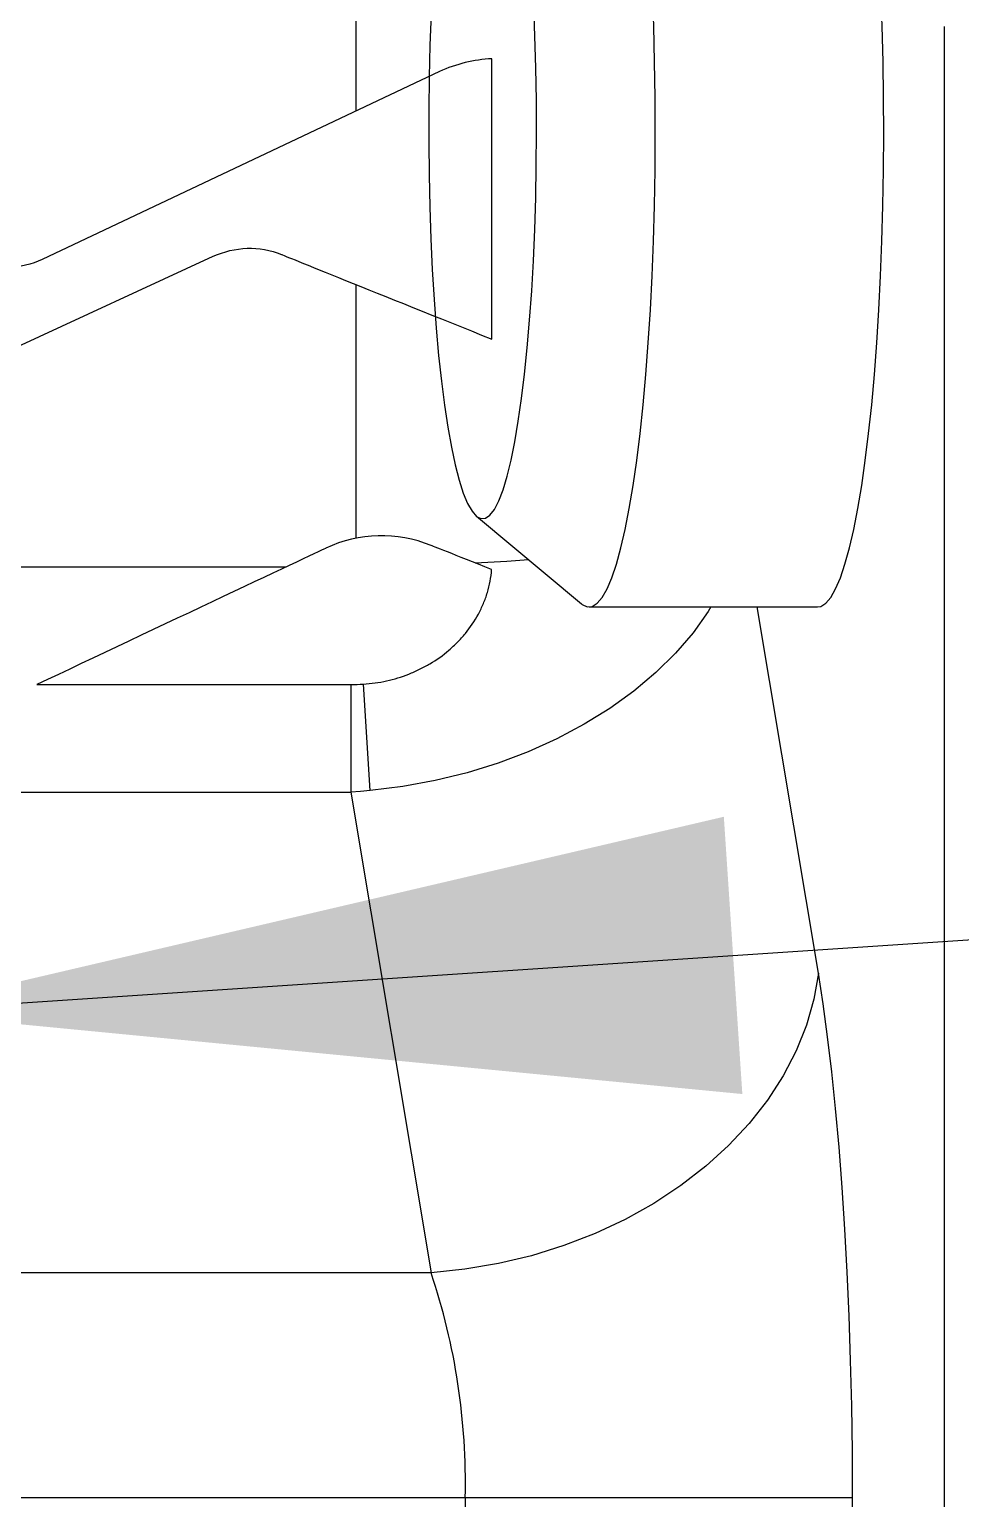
# Model space of a CAD drawing. Header units: inches. Extents: x 0 to 84, y -22 to 124.
# Drawn here: x 53.34 to 58.11, y 36.22 to 43.73 of the extents above; entities that cross this region are included whole.
import ezdxf

# ---------------------------------------------------------------- set-up
doc = ezdxf.new("R2010")
doc.units = ezdxf.units.IN
doc.header["$MEASUREMENT"] = 0
for name, color, linetype in [('1', 4, 'Continuous'), ('BDIM_CYAN', 4, 'Continuous'), ('DIM', 3, 'Continuous')]:
    doc.layers.add(name, color=color, linetype=linetype)
doc.styles.get("Standard").update_dxf_attribs({"font": 'simplex.shx'})
doc.dimstyles.get("Standard").update_dxf_attribs({"dimtxt": 0.18, "dimasz": 0.18, "dimexe": 0.18, "dimexo": 0.0625, "dimgap": 0.09, "dimtad": 0, "dimtih": 1, "dimtoh": 1, "dimdec": 4, "dimzin": 0, "dimdsep": 46, "dimtxsty": 'Standard', "dimcen": 0.09, "dimadec": 0, "dimazin": 0, "dimtfac": 1, "dimtdec": 4, "dimtofl": 0, "dimtmove": 0, "dimatfit": 3, "dimfxl": 0, "dimtolj": 1, "dimtzin": 0, "dimarcsym": 0})

# ---------------------------------------------------------------- blocks, each defined once
blk = doc.blocks.new('suction fitg')
at = {"layer": 'BDIM_CYAN'}
for p, q in [((-62.4956, 48.6115), (-61.9581, 48.1644)), ((-61.9193, 48.1484), (-60.7507, 48.1484))]:
    blk.add_line(p, q, dxfattribs=at)
at = {"layer": 'BDIM_CYAN', "flags": 128}
for points in [[(-61.5811, 50.5669), (-61.5818, 50.7515), (-61.5845, 50.9351), (-61.5891, 51.1168), (-61.5956, 51.2954), (-61.6039, 51.47), (-61.6141, 51.6396), (-61.626, 51.8031), (-61.6396, 51.9597), (-61.6547, 52.1084), (-61.6714, 52.2484), (-61.6895, 52.3789), (-61.709, 52.4991), (-61.7296, 52.6084), (-61.7513, 52.7061), (-61.774, 52.7917), (-61.7975, 52.8647), (-61.8217, 52.9246), (-61.8465, 52.9712), (-61.8717, 53.0041), (-61.8972, 53.0231), (-61.9228, 53.0283), (-61.9483, 53.0194), (-61.9581, 53.0123)], [(-60.4125, 50.5669), (-60.4132, 50.7515), (-60.4159, 50.9351), (-60.4205, 51.1168), (-60.427, 51.2954), (-60.4353, 51.47), (-60.4455, 51.6396), (-60.4574, 51.8031), (-60.4709, 51.9597), (-60.4861, 52.1084), (-60.5028, 52.2484), (-60.5209, 52.3789), (-60.5404, 52.4991), (-60.561, 52.6084), (-60.5827, 52.7061), (-60.6054, 52.7917), (-60.6289, 52.8647), (-60.6531, 52.9246), (-60.6779, 52.9712), (-60.7031, 53.0041), (-60.7286, 53.0231), (-60.7507, 53.0284)], [(-62.1882, 50.5708), (-62.1889, 50.7374), (-62.1916, 50.9029), (-62.1962, 51.0663), (-62.2027, 51.2262)], [(-62.7274, 51.1803), (-62.7333, 51.0193), (-62.7374, 50.8552), (-62.7395, 50.6892), (-62.7397, 50.5226), (-62.738, 50.3564), (-62.7344, 50.1918), (-62.7288, 50.03), (-62.7214, 49.8721), (-62.7122, 49.7193), (-62.7012, 49.5725), (-62.6886, 49.4329), (-62.6744, 49.3014), (-62.6588, 49.1789), (-62.6417, 49.0663), (-62.6235, 48.9644), (-62.6041, 48.8738), (-62.5837, 48.7953), (-62.5625, 48.7294), (-62.5405, 48.6765), (-62.5181, 48.637), (-62.4953, 48.6112), (-62.4722, 48.5993), (-62.4491, 48.6013), (-62.4261, 48.6172), (-62.4034, 48.647), (-62.3811, 48.6904), (-62.3594, 48.7471), (-62.3384, 48.8168), (-62.3183, 48.8988), (-62.2992, 48.9927), (-62.2812, 49.0978), (-62.2646, 49.2134), (-62.2493, 49.3386), (-62.2356, 49.4726), (-62.2235, 49.6144), (-62.213, 49.763), (-62.2043, 49.9174), (-62.1974, 50.0765), (-62.1924, 50.2392), (-62.1893, 50.4044), (-62.1882, 50.5708)], [(-61.9581, 48.1644), (-61.9543, 48.1614), (-61.9287, 48.1493), (-61.9031, 48.1512), (-61.8776, 48.167), (-61.8523, 48.1967), (-61.8275, 48.2401), (-61.8031, 48.297), (-61.7794, 48.3669), (-61.7565, 48.4496), (-61.7346, 48.5446), (-61.7137, 48.6512), (-61.6939, 48.769), (-61.6755, 48.8971), (-61.6585, 49.035), (-61.6429, 49.1818), (-61.629, 49.3366), (-61.6167, 49.4986), (-61.6061, 49.6668), (-61.5974, 49.8403), (-61.5905, 50.0181), (-61.5854, 50.1991), (-61.5823, 50.3824), (-61.5811, 50.5669)], [(-60.7507, 48.1484), (-60.7345, 48.1512), (-60.709, 48.167), (-60.6837, 48.1967), (-60.6589, 48.2401), (-60.6345, 48.297), (-60.6108, 48.3669), (-60.5879, 48.4496), (-60.566, 48.5446), (-60.5451, 48.6512), (-60.5253, 48.769), (-60.5069, 48.8971), (-60.4899, 49.035), (-60.4743, 49.1818), (-60.4604, 49.3366), (-60.4481, 49.4986), (-60.4375, 49.6668), (-60.4288, 49.8403), (-60.4218, 50.0181), (-60.4168, 50.1991), (-60.4137, 50.3824), (-60.4125, 50.5669)]]:
    blk.add_lwpolyline(points, dxfattribs=at)
blk = doc.blocks.new('2020 RELAY')
at = {"layer": '1', "color": 3, "linetype": 'Continuous', "lineweight": 25}
for p, q in [((55.0125, 44.498), (55.0125, 42.8108)), ((55.7085, 41.6454), (55.7085, 43.0789)), ((55.0125, 41.9254), (55.0125, 40.6275)), ((54.6525, 40.4797), (50.5677, 40.4797)), ((57.3781, 38.4055), (57.0659, 40.2772)), ((53.3814, 39.8802), (54.9875, 39.8802)), ((54.9875, 39.8802), (54.9875, 39.3306)), ((55.0868, 39.338), (55.0514, 39.8823)), ((40.5311, 39.3306), (54.9875, 39.3306)), ((54.9875, 39.3306), (55.3974, 36.8734)), ((55.3974, 36.8734), (41.1946, 36.8734)), ((41.1946, 35.7243), (57.5531, 35.7243)), ((55.5724, 35.7243), (55.5724, 35.4038)), ((57.5531, 33.0711), (57.5531, 35.7243))]:
    blk.add_line(p, q, dxfattribs=at)
at = {"layer": '1', "color": 3, "linetype": 'Continuous', "lineweight": 25, "flags": 128}
for points in [[(58.0228, 31.6618), (58.0228, 33.7323), (58.0229, 37.4524), (58.023, 43.243)], [(55.6228, 40.5015), (55.7846, 40.5111), (55.8956, 40.5189)], [(56.8285, 40.2772), (56.815, 40.2539), (56.7375, 40.1454), (56.6478, 40.0408), (56.5464, 39.941), (56.4342, 39.8467), (56.312, 39.7585), (56.1805, 39.677), (56.0407, 39.603), (55.8936, 39.5367), (55.7403, 39.4789), (55.5818, 39.4297), (55.4193, 39.3897), (55.2539, 39.359), (55.0868, 39.338)], [(55.0868, 39.338), (55.0372, 39.3337), (54.9875, 39.3306)], [(57.3781, 38.4055), (57.3552, 38.2716), (57.3174, 38.1387), (57.265, 38.0079), (57.1984, 37.8801), (57.1182, 37.7562), (57.0249, 37.6373), (56.9193, 37.5242), (56.8021, 37.4179), (56.6743, 37.319), (56.5367, 37.2283), (56.3905, 37.1466), (56.2368, 37.0744), (56.0767, 37.0124), (55.9115, 36.9609), (55.7423, 36.9204), (55.5705, 36.8912), (55.3974, 36.8734)], [(57.5531, 35.7243), (57.552, 35.9591), (57.5487, 36.1928), (57.5432, 36.4244), (57.5356, 36.6529), (57.5258, 36.8772), (57.5139, 37.0962), (57.5, 37.3091), (57.4842, 37.5149), (57.4664, 37.7126), (57.4468, 37.9013), (57.4255, 38.0802), (57.4026, 38.2486), (57.3781, 38.4055)]]:
    blk.add_lwpolyline(points, dxfattribs=at)
at = {"layer": '1', "color": 3, "linetype": 'Continuous', "lineweight": 25}
blk.add_arc((52.2033, 35.7991), 3.37, 358.72933, 18.59023, dxfattribs=at)
for points, knots in [([(55.7085, 43.0789), (55.6169, 43.0747), (55.526, 43.0528), (55.4406, 43.0131), (55.4406, 43.0131), (53.4096, 42.0533), (53.4096, 42.0533), (53.2989, 42.0019), (53.1732, 41.9987), (53.0603, 42.0443), (53.0603, 42.0443), (50.5735, 43.0497), (50.5735, 43.0497), (50.3906, 43.1237), (50.1869, 43.1185), (50.0076, 43.0352), (50.0076, 43.0352), (47.984, 42.0953), (47.984, 42.0953), (47.8733, 42.0439), (47.7476, 42.0407), (47.6346, 42.0863), (47.6346, 42.0863), (45.1537, 43.0779), (45.1537, 43.0779), (44.9708, 43.1519), (44.7672, 43.1467), (44.5878, 43.0634), (44.5878, 43.0634), (43.6263, 42.6168), (43.6263, 42.6168), (43.6263, 42.6168), (42.7951, 42.2061), (42.7951, 42.2061), (42.7951, 42.2061), (42.5652, 42.0993), (42.5652, 42.0993), (42.4544, 42.0479), (42.3287, 42.0447), (42.2158, 42.0903), (42.2158, 42.0903), (39.729, 43.0958), (39.729, 43.0958), (39.5461, 43.1697), (39.3425, 43.1645), (39.1631, 43.0812), (39.1631, 43.0812), (37.1395, 42.1414), (37.1395, 42.1414), (37.0288, 42.0899), (36.9031, 42.0867), (36.7902, 42.1324), (36.7902, 42.1324), (34.3093, 43.124), (34.3093, 43.124), (34.1263, 43.1979), (33.9227, 43.1927), (33.7434, 43.1094), (33.7434, 43.1094), (31.7124, 42.1496), (31.7124, 42.1496), (31.6017, 42.0982), (31.476, 42.095), (31.3631, 42.1406), (31.3631, 42.1406), (28.8763, 43.146), (28.8763, 43.146), (28.7145, 43.2115), (28.5365, 43.2149), (28.3734, 43.1572)], [0.2089915, 0.2089915, 0.2089915, 0.2089915, 0.2222222, 0.2222222, 0.2222222, 0.25, 0.25, 0.25, 0.2777778, 0.2777778, 0.2777778, 0.3055556, 0.3055556, 0.3055556, 0.3333333, 0.3333333, 0.3333333, 0.3611111, 0.3611111, 0.3611111, 0.3888889, 0.3888889, 0.3888889, 0.4166667, 0.4166667, 0.4166667, 0.4444444, 0.4444444, 0.4444444, 0.4722222, 0.4722222, 0.4722222, 0.5, 0.5, 0.5, 0.5277778, 0.5277778, 0.5277778, 0.5555556, 0.5555556, 0.5555556, 0.5833333, 0.5833333, 0.5833333, 0.6111111, 0.6111111, 0.6111111, 0.6388889, 0.6388889, 0.6388889, 0.6666667, 0.6666667, 0.6666667, 0.6944444, 0.6944444, 0.6944444, 0.7222222, 0.7222222, 0.7222222, 0.75, 0.75, 0.75, 0.7777778, 0.7777778, 0.7777778, 0.8055556, 0.8055556, 0.8055556, 0.8301259, 0.8301259, 0.8301259, 0.8301259]), ([(43.2428, 42.0317), (43.2428, 42.0317), (43.4313, 42.1192), (43.4313, 42.1192), (43.5418, 42.1705), (43.6672, 42.1739), (43.78, 42.1285), (43.78, 42.1285), (46.2479, 41.1355), (46.2479, 41.1355), (46.4306, 41.062), (46.6337, 41.0674), (46.8127, 41.1505), (46.8127, 41.1505), (48.8511, 42.091), (48.8511, 42.091), (48.9615, 42.1423), (49.087, 42.1457), (49.1997, 42.1003), (49.1997, 42.1003), (51.6676, 41.1073), (51.6676, 41.1073), (51.8503, 41.0338), (52.0535, 41.0392), (52.2324, 41.1223), (52.2324, 41.1223), (54.284, 42.069), (54.284, 42.069), (54.3945, 42.1203), (54.5199, 42.1236), (54.6327, 42.0782), (54.6327, 42.0782), (55.1485, 41.8707), (55.7085, 41.6454)], [0, 0, 0, 0, 0.0588235, 0.0588235, 0.0588235, 0.1176471, 0.1176471, 0.1176471, 0.1764706, 0.1764706, 0.1764706, 0.2352941, 0.2352941, 0.2352941, 0.2941176, 0.2941176, 0.2941176, 0.3529412, 0.3529412, 0.3529412, 0.4117647, 0.4117647, 0.4117647, 0.4705882, 0.4705882, 0.4705882, 0.5294118, 0.5294118, 0.5294118, 0.5882353, 0.5882353, 0.5882353, 0.6151273, 0.6151273, 0.6151273, 0.6151273]), ([(55.7071, 40.4679), (55.5191, 40.5429), (55.3974, 40.5914), (55.3974, 40.5914), (55.2237, 40.6615), (55.0304, 40.6565), (54.8601, 40.5776), (54.8601, 40.5776), (53.9512, 40.1489), (53.3814, 39.8802)], [0.18813149, 0.18813149, 0.18813149, 0.18813149, 0.19444444, 0.19444444, 0.19444444, 0.22222222, 0.22222222, 0.22222222, 0.24129282, 0.24129282, 0.24129282, 0.24129282]), ([(55.0514, 39.8823), (55.0916, 39.8849), (55.1311, 39.8905), (55.2086, 39.9078), (55.2467, 39.9193), (55.3028, 39.9413), (55.3212, 39.9494), (55.3571, 39.967), (55.3746, 39.9764), (55.4258, 40.0068), (55.4582, 40.0298), (55.504, 40.0686), (55.5188, 40.0824), (55.5469, 40.1109), (55.5602, 40.1257), (55.598, 40.1716), (55.6202, 40.2044), (55.6488, 40.2572), (55.6576, 40.2755), (55.673, 40.3125), (55.6797, 40.3313), (55.6968, 40.3884), (55.7042, 40.4275), (55.7071, 40.4679)], [0, 0, 0, 0, 0.125, 0.125, 0.25, 0.25, 0.3125, 0.3125, 0.375, 0.375, 0.5, 0.5, 0.5625, 0.5625, 0.625, 0.625, 0.75, 0.75, 0.8125, 0.8125, 0.875, 0.875, 1, 1, 1, 1])]:
    blk.add_open_spline(points, degree=3, knots=knots, dxfattribs=at)
blk.add_open_spline([(54.9875, 39.8802), (55.0088, 39.8802), (55.0302, 39.8809), (55.0514, 39.8823)], degree=3, dxfattribs=at)
at = {"layer": '1'}
blk.add_blockref('suction fitg', (118.125, -7.8712), dxfattribs=at)
at = {"layer": 'DIM'}
blk.add_leader([(52.6316, 38.2079), (60.4483, 38.73)], dimstyle='Standard', override={"dimscale": 24, "dimgap": 0.05, "dimtad": 0, "dimdec": 2, "dimtdec": 1, "dimtmove": 0, "dimatfit": 0, "dimtzin": 0}, dxfattribs=at)

msp = doc.modelspace()

# ---------------------------------------------------------------- block references
msp.add_blockref('2020 RELAY', (0, 0.5))

doc.saveas('drawing.dxf')
